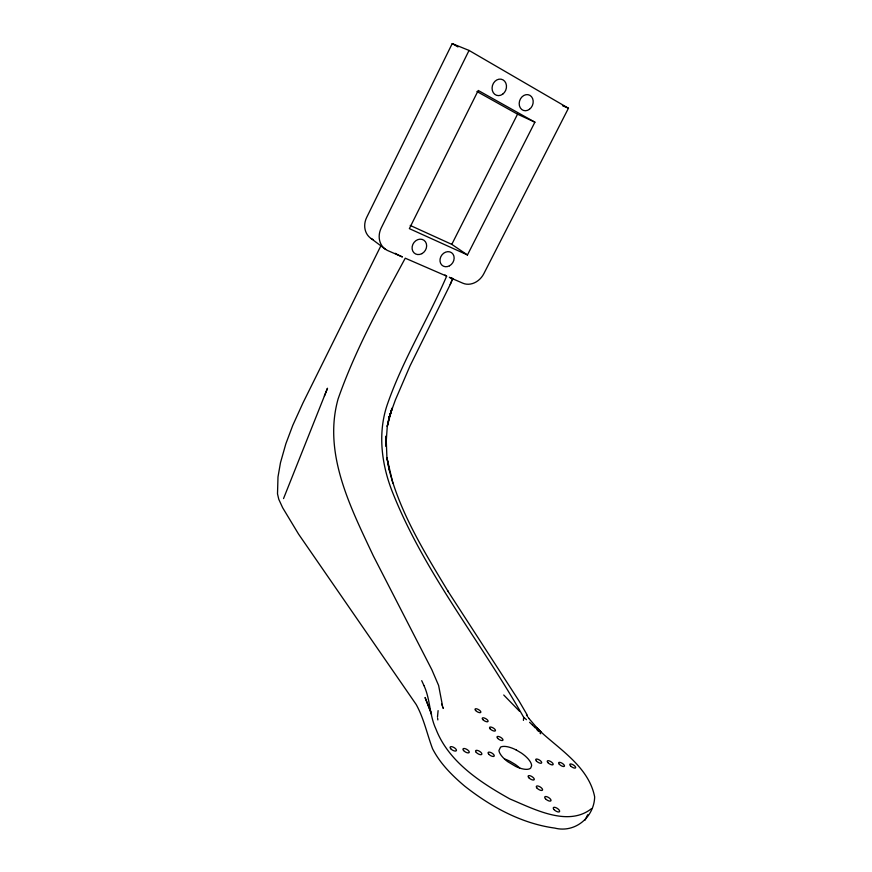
<?xml version="1.0" encoding="UTF-8"?>
<svg xmlns="http://www.w3.org/2000/svg" width="872" height="872" viewBox="0 0 872 872"><rect width="100%" height="100%" fill="white"/><g stroke="black" fill="none" stroke-linecap="round" stroke-linejoin="round"><path stroke-width="1.31" d="M437.482 717.057L438.104 710.615M444.982 274.953L446.649 276.162C428.196 318.934 403.387 358.839 387.887 402.886C377.216 432.272 381.424 464.94 392.978 493.41C425.307 574.147 481.17 642.086 523.647 717.274L523.429 720.392M283.531 498.577L327.501 388.236L324.373 396.062M527.178 714.975L518.982 700.892L447.805 590.976L448.208 591.619C425.024 553.022 400.553 513.946 389.206 469.91L386.917 457.528L386.1 435.967L385.893 446.235L387.277 426.266L392.084 408.456L389.163 417.274L395.376 399.965L410.014 365.924L450.203 284.566L452.742 278.462L449.32 277.329L462.879 283.215A17.353 14.432 -56.3 0 0 483.84 273.688L568.446 108.226L469.049 50.434L452.219 43.6L366.687 217.4A17.756 15.642 -56.1 0 0 373.292 239.724M450.203 284.566L452.732 278.506M380.802 245.948L303.053 402.755L292.796 425.296L285.842 443.815L280.479 462.705L277.994 476.951L277.503 493.868L278.789 499.318L282.637 507.7L298.54 534.067L416.184 704.5C423.901 718.408 427.018 734.028 432.567 748.765C440.142 763.545 452.078 775.448 464.623 786.075C490.794 806.731 521.391 823.539 554.81 828.095C575.139 833.305 594.159 817.086 594.66 796.899C589.287 769.148 563.606 752.002 543.779 734.529L538.231 729.33L528.89 718.441M585.068 820.138L587.695 814.721M469.049 50.434L381.249 227.919A18.148 15.827 -55.8 0 0 387.833 250.624L402.428 256.957L398.504 255.125M467.457 254.962L409.36 228.628L478.238 90.459L534.896 122.178L467.457 254.962L451.783 244.367L517.543 114.178L476.94 91.506M591.63 808.551C567.999 827.386 533.751 808.878 509.989 799.003C480.418 782.478 448.491 761.801 435.858 728.85C429.438 715.095 430.354 699.388 424.032 685.752M562.484 105.686L568.446 108.226M446.649 276.162L405.251 258.188C380.617 303.87 355.307 349.781 338.118 398.875C322.727 453.495 350.664 507.559 373.26 555.747L431.825 669.685L438.627 685.501L442.464 705.557M410.2 225.423L451.783 244.367M517.543 114.178L534.896 122.178M398.112 254.918L396.684 254.155M516.191 749.953L521.51 753.125A18.574 7.379 31.1 0 1 531.626 765.725L530.699 768.069A18.563 7.379 31.1 0 1 515.777 766.488L507.635 761.616A18.574 7.379 31.1 0 1 498.937 750.519L500.55 747.151A18.574 7.379 31.1 0 1 516.18 749.942M396.313 253.937L395.267 253.305M452.219 43.6L457.985 46.935M371.145 238.536L385.664 249.436M523.647 717.274L526.47 719.673M535.364 726.877L541.403 732.338M529.566 722.299L532.378 724.894M503.733 695.006L519.385 711.116M535.419 728.022L532.454 724.959M538.624 731.499L536.716 729.428M539.844 732.84L540.695 733.766M528.225 717.471L528.824 718.354M526.448 714.909L527.636 716.621M421.71 680.651L423.966 685.588M441.581 704.053L443.358 708.478L442.932 707.225M430.899 712.195L425.067 697.502L431.553 714.43M392.825 483.099L386.896 457.658L389.206 469.91M437.635 718.256L437.842 719.912M504.55 758.989A18.53 7.543 31.2 0 1 509.946 761.267L515.265 764.45A18.53 7.543 31.2 0 1 519.865 768.167M389.239 417.067L387.277 426.266L389.239 417.067M392.019 408.325L389.304 417.132L392.019 408.325M540.128 731.128L536.16 727.553L540.128 731.128M545.48 798.763A3.641 1.482 32.3 0 0 550.886 800.845A3.641 1.482 32.3 0 0 547.224 796.834A3.641 1.482 32.3 0 0 545.48 798.763M450.704 748.71A3.597 1.504 30 0 0 456.22 750.847A3.597 1.504 30 0 0 452.884 746.999A3.597 1.504 30 0 0 450.704 748.71M536.411 761.027A3.433 1.341 31.4 0 0 541.545 763.033A3.433 1.341 31.4 0 0 538.111 759.359A3.433 1.341 31.4 0 0 536.411 761.027M497.65 738.333A3.412 1.33 30.5 0 0 502.806 740.361A3.412 1.33 30.5 0 0 499.514 736.775A3.412 1.33 30.5 0 0 497.65 738.333M488.734 754.171A3.532 1.428 30.7 0 0 494.075 756.253A3.532 1.428 30.7 0 0 490.696 752.482A3.532 1.428 30.7 0 0 488.734 754.171M528.824 777.726A3.564 1.439 31.6 0 0 534.144 779.786A3.564 1.439 31.6 0 0 530.612 775.927A3.564 1.439 31.6 0 0 528.824 777.726M554.058 809.608A3.695 1.515 32.6 0 0 559.508 811.69A3.695 1.515 32.6 0 0 555.78 807.603A3.695 1.515 32.6 0 0 554.058 809.608M537.065 788.146A3.608 1.461 31.9 0 0 542.428 790.206A3.608 1.461 31.9 0 0 538.842 786.272A3.608 1.461 31.9 0 0 537.065 788.146M463.577 750.552A3.575 1.482 30.2 0 0 469.038 752.678A3.575 1.482 30.2 0 0 465.692 748.852A3.575 1.482 30.2 0 0 463.577 750.552M476.254 752.383A3.553 1.45 30.5 0 0 481.66 754.476A3.553 1.45 30.5 0 0 478.292 750.683A3.553 1.45 30.5 0 0 476.254 752.383M547.976 762.684A3.423 1.319 31.6 0 0 553.044 764.679A3.423 1.319 31.6 0 0 549.6 761.016A3.423 1.319 31.6 0 0 547.976 762.684M559.355 764.319A3.401 1.297 31.8 0 0 564.38 766.292A3.401 1.297 31.8 0 0 560.925 762.662A3.401 1.297 31.8 0 0 559.355 764.319M570.571 765.932A3.379 1.275 31.9 0 0 575.542 767.894A3.379 1.275 31.9 0 0 572.087 764.275A3.379 1.275 31.9 0 0 570.571 765.932M490.173 728.883A3.368 1.308 30.3 0 0 495.285 730.899A3.368 1.308 30.3 0 0 492.048 727.379A3.368 1.308 30.3 0 0 490.173 728.883M482.837 719.607A3.335 1.286 30.1 0 0 487.906 721.624A3.335 1.286 30.1 0 0 484.723 718.157A3.335 1.286 30.1 0 0 482.837 719.607M475.632 710.517A3.303 1.264 29.8 0 0 480.668 712.511A3.303 1.264 29.8 0 0 477.529 709.11A3.303 1.264 29.8 0 0 475.632 710.517M421.906 253.643A8.044 6.911 -55.9 0 0 423.999 240.291A8.044 6.911 -55.9 0 0 412.173 246.678A8.044 6.911 -55.9 0 0 421.906 253.643M449.483 265.807A7.913 6.682 -56 0 0 451.631 252.738A7.913 6.682 -56 0 0 440.088 259.049A7.913 6.682 -56 0 0 449.483 265.807M529.468 109.294A8.24 6.823 -69.4 0 0 529.925 95.353A8.24 6.823 -69.4 0 0 519.189 103.376A8.24 6.823 -69.4 0 0 529.468 109.294M502.719 94.154A8.393 7.052 -70.8 0 0 503.046 79.886A8.393 7.052 -70.8 0 0 492.07 88.028A8.393 7.052 -70.8 0 0 502.719 94.154"/></g></svg>
